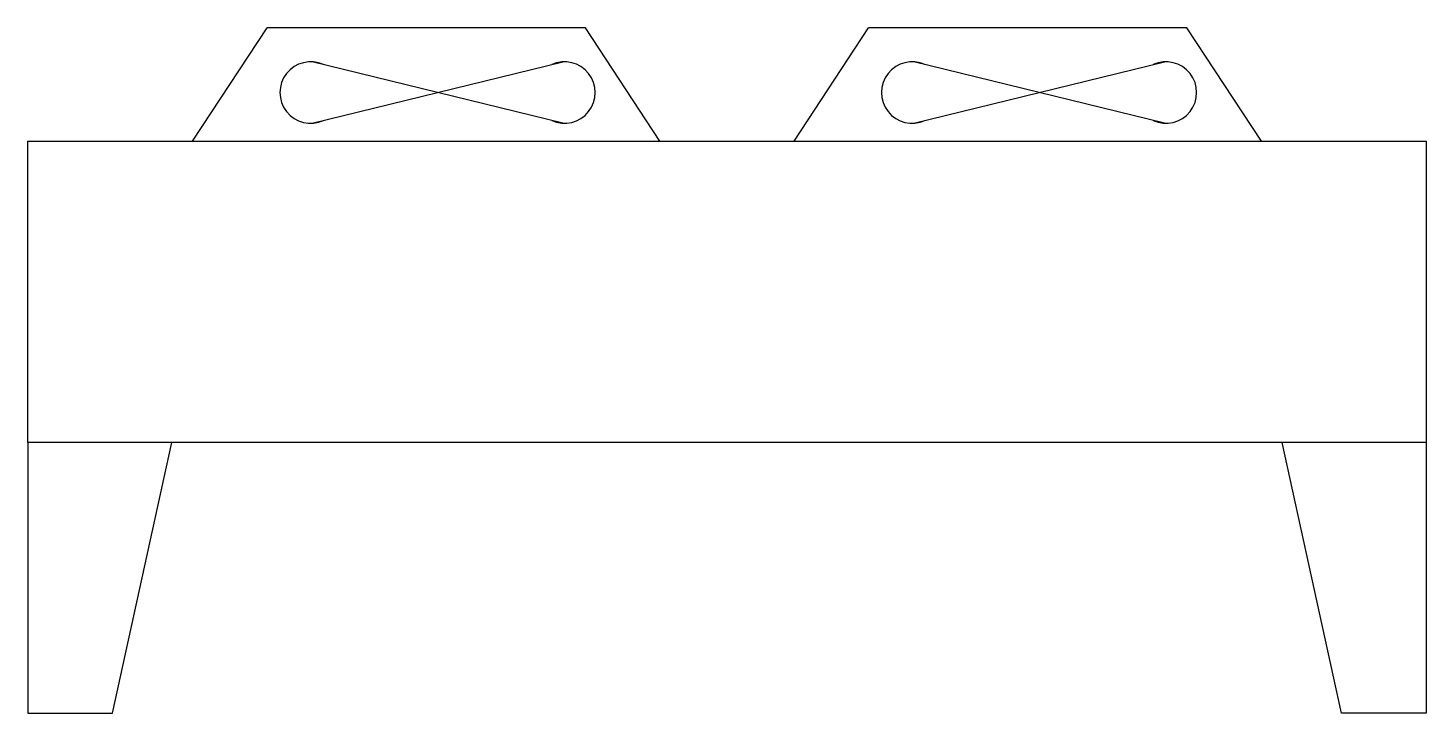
# Model space of a CAD drawing. Header units: millimetres. Extents: x -835 to 835, y -503 to 315.
import ezdxf

# ---------------------------------------------------------------- set-up
doc = ezdxf.new("R2010")
doc.units = ezdxf.units.MM

msp = doc.modelspace()

# ---------------------------------------------------------------- linework, layer by layer
at = {"color": 0, "linetype": 'ByBlock', "lineweight": -2}
for p, q in [((-638.3, 180), (-549.4, 315.1)), ((-169, 315.1), (-549.4, 315.1)), ((-80.1, 180), (-169, 315.1)), ((80.1, 180), (169, 315.1)), ((549.4, 315.1), (169, 315.1)), ((638.3, 180), (549.4, 315.1)), ((-495.4, 201.2), (-196, 274.6)), ((-196, 201.2), (-495.4, 274.6)), ((522.4, 201.2), (223.1, 274.6)), ((223.1, 201.2), (522.4, 274.6)), ((-835, -180), (-835, -503.4)), ((-733.9, -503.4), (-663.1, -180)), ((733.9, -503.4), (663.1, -180)), ((835, -180), (835, -503.4)), ((-835, -503.4), (-733.9, -503.4)), ((835, -503.4), (733.9, -503.4))]:
    msp.add_line(p, q, dxfattribs=at)
msp.add_lwpolyline([(835, -180), (-835, -180), (-835, 180), (835, 180)], close=True, dxfattribs=at)
for centre, start, end in [((-497.3, 237.9), 65.4303, 294.5697), ((-194.1, 237.9), 245.4303, 114.5697), ((221.2, 237.9), 65.4303, 294.5697), ((524.3, 237.9), 245.4303, 114.5697)]:
    msp.add_arc(centre, 36.7, start, end, dxfattribs=at)

doc.saveas('drawing.dxf')
